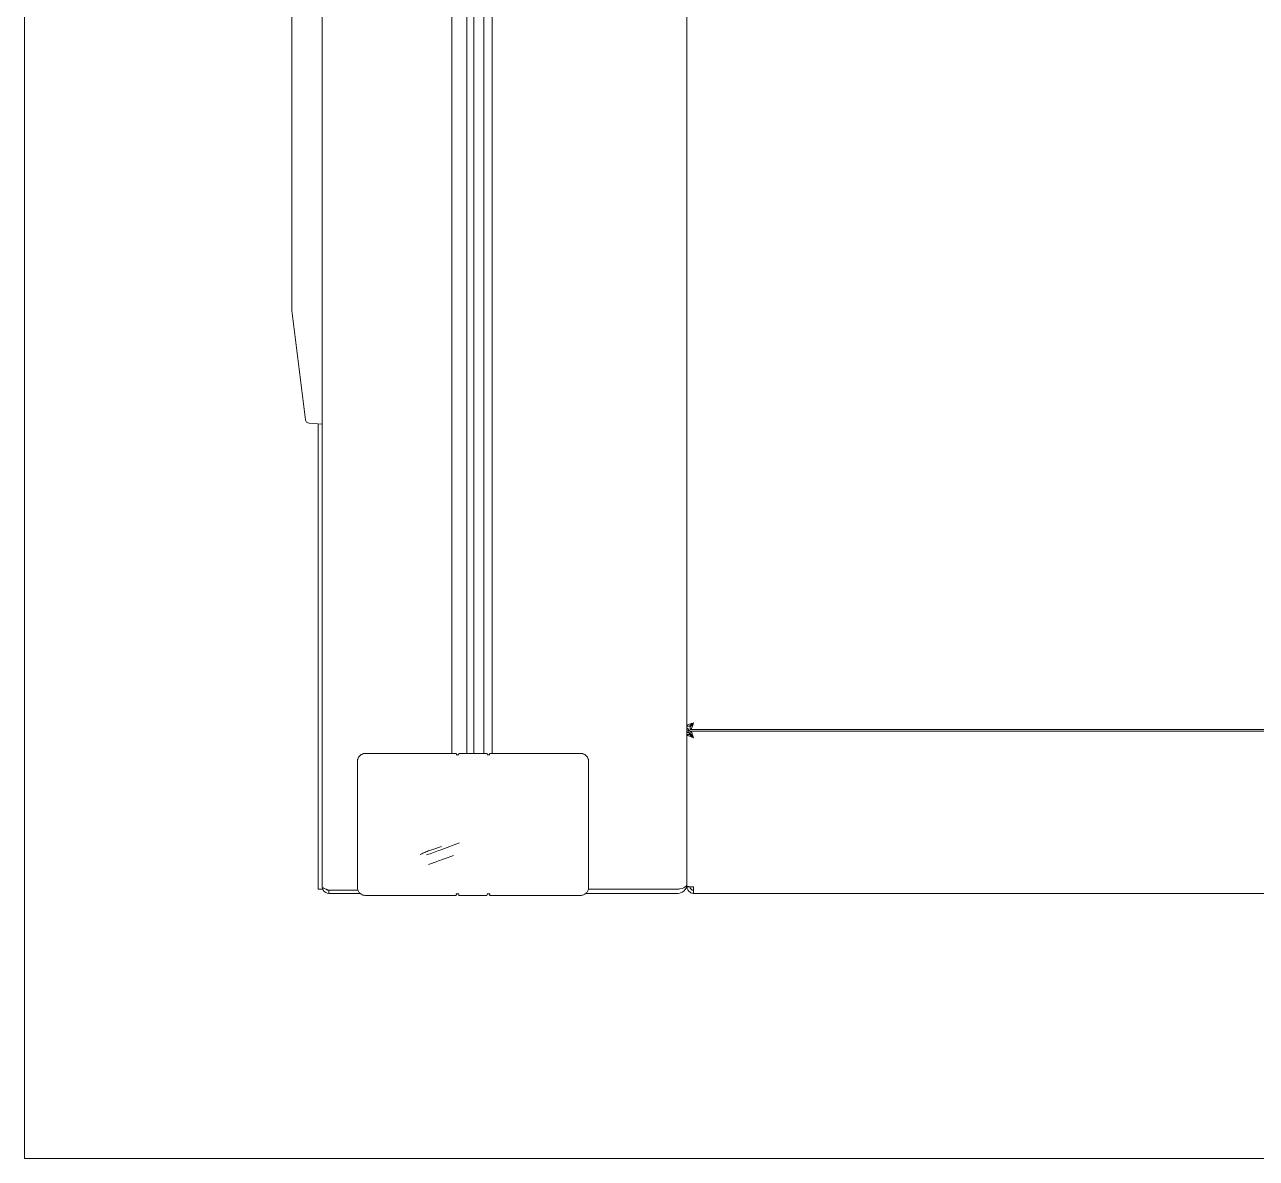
# Model space of a CAD drawing. Header units: millimetres. Extents: x 1448174 to 1599581, y -224422 to -106989.
# Drawn here: x 1483242.1 to 1483573.5, y -134368.3 to -134063.3 of the extents above; entities that cross this region are included whole.
import ezdxf

# ---------------------------------------------------------------- set-up
doc = ezdxf.new("R2010")
doc.units = ezdxf.units.MM
doc.header["$LTSCALE"] = 600
doc.header["$MEASUREMENT"] = 0
doc.layers.add('furniture', color=30, linetype='Continuous', lineweight=9)

msp = doc.modelspace()

# ---------------------------------------------------------------- linework, layer by layer
at = {"layer": 'furniture'}
for p, q in [((1483242.098, -134368.2516), (1483242.098, -133758.2516)), ((1483322.1365, -134295.1823), (1483322.1365, -133831.6216)), ((1483357.0616, -133832.202), (1483357.0616, -134259.3118)), ((1483367.9139, -134259.3118), (1483367.9139, -133832.3114)), ((1483362.9614, -133838.7423), (1483362.9614, -134259.3055)), ((1483365.6277, -133838.7423), (1483365.6277, -134259.3055)), ((1483361.0343, -133840.1759), (1483361.0343, -134259.3055)), ((1483420.3016, -134251.9881), (1483420.3016, -133874.8159)), ((1483313.9509, -133983.7427), (1483313.9509, -134138.7312)), ((1483314.0858, -134140.8972), (1483317.6659, -134169.5378)), ((1483318.673, -134170.4568), (1483318.6142, -134170.4516)), ((1483318.673, -134170.4568), (1483322.1365, -134170.7598)), ((1483321.0549, -134170.6651), (1483321.0549, -134284.958)), ((1483420.3016, -134251.9881), (1483420.3016, -134254.1896)), ((1483421.1223, -134251.9881), (1483420.3016, -134251.9881)), ((1483421.1841, -134252.0498), (1483421.1841, -134252.8706)), ((1483794.8638, -134252.8706), (1483421.1841, -134252.8706)), ((1483420.3016, -134253.2454), (1483420.64, -134253.2454)), ((1483420.3016, -134253.6476), (1483420.7616, -134253.6476)), ((1483421.1223, -134254.1896), (1483420.3016, -134254.1896)), ((1483420.3016, -134295.1222), (1483420.3016, -134254.1896)), ((1483421.1223, -134254.1896), (1483421.1223, -134254.1171)), ((1483421.1841, -134254.1279), (1483421.1841, -134253.3071)), ((1483795.7462, -134253.3071), (1483421.1841, -134253.3071)), ((1483333.8086, -134259.3118), (1483358.0607, -134259.3118)), ((1483358.3204, -134259.6962), (1483358.2641, -134259.4709)), ((1483358.5948, -134259.7023), (1483358.57, -134259.7023)), ((1483358.8444, -134259.6962), (1483358.919, -134259.3977)), ((1483358.9356, -134259.3532), (1483358.9356, -134259.3532)), ((1483359.0134, -134259.3055), (1483359.1057, -134259.3055)), ((1483366.3538, -134259.3055), (1483359.1057, -134259.3055)), ((1483366.3538, -134259.3055), (1483366.4461, -134259.3055)), ((1483366.5239, -134259.3532), (1483366.5239, -134259.3532)), ((1483366.5405, -134259.3977), (1483366.6151, -134259.6962)), ((1483366.8895, -134259.7023), (1483366.8648, -134259.7023)), ((1483367.1954, -134259.4709), (1483367.1392, -134259.6962)), ((1483367.3989, -134259.3118), (1483391.6509, -134259.3118)), ((1483331.6309, -134295.3295), (1483331.6309, -134261.4895)), ((1483393.8286, -134261.4895), (1483393.8286, -134295.3295)), ((1483321.0549, -134284.9615), (1483321.0542, -134284.9615)), ((1483321.0542, -134295.8721), (1483321.0542, -134284.9615)), ((1483321.0549, -134284.958), (1483321.0549, -134284.9615)), ((1483351.927, -134285.1183), (1483354.2234, -134284.3876)), ((1483359.0985, -134283.3768), (1483354.3354, -134285.1396)), ((1483357.4739, -134286.7425), (1483355.04, -134287.6433)), ((1483321.1062, -134295.8721), (1483321.0542, -134295.8721)), ((1483322.2755, -134295.8721), (1483321.1062, -134295.8721)), ((1483323.2494, -134295.8721), (1483323.2816, -134295.8721)), ((1483323.9177, -134296.081), (1483331.7643, -134296.081)), ((1483331.788, -134296.1427), (1483323.9177, -134296.1427)), ((1483323.9177, -134296.9635), (1483323.9177, -134296.1427)), ((1483417.8306, -134295.8721), (1483393.7602, -134295.8721)), ((1483393.775, -134295.8103), (1483417.8306, -134295.8103)), ((1483420.3016, -134294.4925), (1483420.2991, -134294.4925)), ((1483420.3016, -134295.1222), (1483420.3016, -134295.1823)), ((1483420.3016, -134295.1823), (1483421.1223, -134295.1823)), ((1483421.1223, -134295.1823), (1483421.1223, -134295.1605)), ((1483422.0828, -134295.1823), (1483422.0828, -134296.9635)), ((1483323.9177, -134296.9635), (1483332.3677, -134296.9635)), ((1483358.0607, -134297.5072), (1483333.8086, -134297.5072)), ((1483358.2641, -134297.3481), (1483358.3204, -134297.1229)), ((1483358.57, -134297.1168), (1483358.5948, -134297.1168)), ((1483358.8444, -134297.1229), (1483358.919, -134297.4214)), ((1483358.9356, -134297.4659), (1483358.9356, -134297.4658)), ((1483359.1057, -134297.5136), (1483359.0134, -134297.5136)), ((1483359.1057, -134297.5136), (1483366.3538, -134297.5136)), ((1483366.4461, -134297.5136), (1483366.3538, -134297.5136)), ((1483366.5239, -134297.4658), (1483366.5239, -134297.4659)), ((1483366.5405, -134297.4214), (1483366.6151, -134297.1229)), ((1483366.8648, -134297.1168), (1483366.8895, -134297.1168)), ((1483367.1392, -134297.1229), (1483367.1954, -134297.3481)), ((1483391.6509, -134297.5072), (1483367.3989, -134297.5072)), ((1483393.0918, -134296.9635), (1483417.8306, -134296.9635)), ((1483793.9651, -134296.9635), (1483422.0828, -134296.9635)), ((1483902.098, -134368.2516), (1483242.098, -134368.2516))]:
    msp.add_line(p, q, dxfattribs=at)
for centre, radius, start, end in [((1483331.4135, -134138.7312), 17.4625, 180, 187.125016), ((1483318.7055, -134169.4079), 1.0478, 187.125016, 265), ((1483366.4461, -134259.3928), 0.0873, 26.980672, 90), ((1483417.8306, -134294.4925), 1.3795, 270, 290.668553), ((1483359.0134, -134297.4262), 0.0873, 206.980672, 270)]:
    msp.add_arc(centre, radius, start, end, dxfattribs=at)
for centre, major_axis, start_param, end_param in [((1483359.1223, -134259.4484), (0.0508, 0.2034), 1.34394783, 1.57079633), ((1483366.3372, -134259.4484), (-0.0508, 0.2034), 4.71238898, 4.93923748), ((1483359.1223, -134297.3706), (0.0508, -0.2034), 4.71238898, 4.93923748), ((1483366.3372, -134297.3706), (-0.0508, -0.2034), 1.34394783, 1.57079633)]:
    msp.add_ellipse(centre, major_axis=major_axis, ratio=0.99956508, start_param=start_param, end_param=end_param, dxfattribs=at)
for points in [[(1483420.3016, -134251.9881), (1483420.3016, -134251.9127), (1483420.3486, -134251.8373), (1483420.4388, -134251.762)], [(1483421.1223, -134253.3013), (1483420.8871, -134253.2572), (1483420.6491, -134252.9246), (1483420.4119, -134252.5326)], [(1483421.1841, -134252.8706), (1483421.2594, -134252.8706), (1483421.3348, -134252.8235), (1483421.4101, -134252.7333)], [(1483420.3016, -134254.1896), (1483420.3016, -134254.2649), (1483420.3486, -134254.3404), (1483420.4388, -134254.4156)], [(1483420.5987, -134253.2455), (1483420.6063, -134253.2663), (1483420.6139, -134253.2868), (1483420.6215, -134253.3071)], [(1483420.6215, -134253.3071), (1483420.7882, -134253.7521), (1483420.9567, -134254.0595), (1483421.1223, -134254.1171)], [(1483421.1841, -134253.3071), (1483421.1635, -134253.3071), (1483421.1428, -134253.3052), (1483421.1223, -134253.3013)], [(1483421.1223, -134254.1171), (1483421.1427, -134254.1242), (1483421.1635, -134254.1279), (1483421.1841, -134254.1279)], [(1483421.2613, -134253.3233), (1483421.2355, -134253.3125), (1483421.2098, -134253.3071), (1483421.1841, -134253.3071)], [(1483421.1841, -134254.1279), (1483421.2098, -134254.1279), (1483421.2355, -134254.1308), (1483421.2613, -134254.1366)], [(1483421.3385, -134253.3716), (1483421.3127, -134253.3502), (1483421.287, -134253.3341), (1483421.2613, -134253.3233)], [(1483421.2613, -134254.1366), (1483421.2871, -134254.1424), (1483421.313, -134254.1512), (1483421.3385, -134254.1626)], [(1483421.4101, -134253.4443), (1483421.3864, -134253.416), (1483421.3623, -134253.3914), (1483421.3385, -134253.3716)], [(1483421.3385, -134254.1626), (1483421.5843, -134254.2727), (1483421.8347, -134254.6718), (1483422.0828, -134255.0883)], [(1483422.0828, -134255.0883), (1483421.8313, -134254.7914), (1483421.5857, -134254.4946), (1483421.4067, -134254.1977)], [(1483422.0828, -134255.0883), (1483421.8585, -134254.3902), (1483421.6322, -134253.7105), (1483421.4101, -134253.4443)], [(1483323.9177, -134296.1427), (1483323.6632, -134296.1427), (1483323.4154, -134296.0298), (1483323.2359, -134295.8503)], [(1483420.3016, -134295.1823), (1483420.3016, -134295.7768), (1483420.6246, -134296.3636), (1483421.1223, -134296.6824)], [(1483421.1223, -134295.1605), (1483420.9066, -134295.155), (1483420.7209, -134295.1495), (1483420.5827, -134295.144)], [(1483422.0828, -134295.1823), (1483421.7446, -134295.175), (1483421.4069, -134295.1678), (1483421.1223, -134295.1605)], [(1483422.0828, -134296.1427), (1483421.5799, -134296.1427), (1483421.1223, -134295.6852), (1483421.1223, -134295.1823)], [(1483421.1223, -134296.6824), (1483421.4054, -134296.8636), (1483421.7446, -134296.9635), (1483422.0828, -134296.9635)]]:
    msp.add_open_spline(points, degree=3, dxfattribs=at)
for points, knots in [([(1483420.4388, -134251.762), (1483420.5916, -134251.6345), (1483420.8715, -134251.5067), (1483421.2192, -134251.379), (1483421.482, -134251.2824), (1483421.7822, -134251.1859), (1483422.0828, -134251.0894)], [-0.748484884, -0.748484884, -0.748484884, -0.748484884, -0.322224993, -0.322224993, -0.322224993, 0, 0, 0, 0]), ([(1483422.0828, -134251.0894), (1483421.685, -134251.3263), (1483421.3019, -134251.5633), (1483421.1736, -134251.8002), (1483421.1397, -134251.8628), (1483421.1223, -134251.9255), (1483421.1223, -134251.9881)], [0, 0, 0, 0, 0.79094252, 0.79094252, 0.79094252, 1, 1, 1, 1]), ([(1483422.0828, -134251.0894), (1483421.8458, -134251.4871), (1483421.6089, -134251.8702), (1483421.3719, -134251.9985), (1483421.3093, -134252.0324), (1483421.2467, -134252.0498), (1483421.1841, -134252.0498)], [0, 0, 0, 0, 0.79094252, 0.79094252, 0.79094252, 1, 1, 1, 1]), ([(1483421.4101, -134252.7333), (1483421.5376, -134252.5805), (1483421.6655, -134252.3006), (1483421.7932, -134251.9529), (1483421.8897, -134251.6901), (1483421.9862, -134251.3899), (1483422.0828, -134251.0894)], [-0.748484884, -0.748484884, -0.748484884, -0.748484884, -0.322224993, -0.322224993, -0.322224993, 0, 0, 0, 0]), ([(1483420.4388, -134254.4156), (1483420.5916, -134254.5432), (1483420.8715, -134254.671), (1483421.2192, -134254.7987), (1483421.482, -134254.8952), (1483421.7822, -134254.9918), (1483422.0828, -134255.0883)], [-0.748484884, -0.748484884, -0.748484884, -0.748484884, -0.322224992, -0.322224992, -0.322224992, 0, 0, 0, 0]), ([(1483422.0828, -134255.0883), (1483421.685, -134254.8514), (1483421.3019, -134254.6144), (1483421.1736, -134254.3775), (1483421.1397, -134254.3149), (1483421.1223, -134254.2522), (1483421.1223, -134254.1896)], [0, 0, 0, 0, 0.79094252, 0.79094252, 0.79094252, 1, 1, 1, 1]), ([(1483333.8086, -134259.3118), (1483333.6944, -134259.3118), (1483333.5803, -134259.3208), (1483333.3548, -134259.3564), (1483333.2435, -134259.3831), (1483333.0265, -134259.4535), (1483332.9208, -134259.4972), (1483332.7176, -134259.6006), (1483332.6201, -134259.6603), (1483332.4357, -134259.7942), (1483332.3487, -134259.8685), (1483332.1876, -134260.0296), (1483332.1133, -134260.1166), (1483331.9794, -134260.301), (1483331.9197, -134260.3985), (1483331.8163, -134260.6017), (1483331.7726, -134260.7074), (1483331.7022, -134260.9244), (1483331.6755, -134261.0357), (1483331.6399, -134261.2612), (1483331.6309, -134261.3753), (1483331.6309, -134261.4895)], [-0.78296517, -0.78296517, -0.78296517, -0.78296517, -0.62637214, -0.62637214, -0.4697791, -0.4697791, -0.31318607, -0.31318607, -0.15659303, -0.15659303, 0, 0, 0.15659303, 0.15659303, 0.31318607, 0.31318607, 0.4697791, 0.4697791, 0.62637214, 0.62637214, 0.78296517, 0.78296517, 0.78296517, 0.78296517]), ([(1483358.2641, -134259.4709), (1483358.2596, -134259.4529), (1483358.2527, -134259.4355), (1483358.2347, -134259.4032), (1483358.2235, -134259.3882), (1483358.1975, -134259.3617), (1483358.1828, -134259.3501), (1483358.1508, -134259.3313), (1483358.1336, -134259.3241), (1483358.0978, -134259.3143), (1483358.0792, -134259.3118), (1483358.0607, -134259.3118)], [4.71238898, 4.71238898, 4.71238898, 4.71238898, 4.97774583, 4.97774583, 5.24310268, 5.24310268, 5.50845953, 5.50845953, 5.77381637, 5.77381637, 6.03917322, 6.03917322, 6.03917322, 6.03917322]), ([(1483358.2155, -134259.6867), (1483358.2155, -134259.6867), (1483358.2155, -134259.6867), (1483358.2162, -134259.6868), (1483358.2191, -134259.6874), (1483358.2304, -134259.689), (1483358.2408, -134259.6902), (1483358.271, -134259.693), (1483358.293, -134259.6946), (1483358.3471, -134259.6977), (1483358.3803, -134259.6991), (1483358.4534, -134259.7012), (1483358.4935, -134259.7019), (1483358.5462, -134259.7022), (1483358.5581, -134259.7023), (1483358.57, -134259.7023)], [-1.24484299, -1.24484299, -1.24484299, -1.24484299, -1.2306907, -1.2306907, -1.1131469, -1.1131469, -0.930562, -0.930562, -0.68071102, -0.68071102, -0.3921106, -0.3921106, -0.08860519, -0.08860519, 0, 0, 0, 0]), ([(1483358.5948, -134259.7023), (1483358.6363, -134259.7023), (1483358.6778, -134259.7018), (1483358.7562, -134259.7001), (1483358.7931, -134259.6988), (1483358.8572, -134259.6956), (1483358.8847, -134259.6938), (1483358.925, -134259.6902), (1483358.9394, -134259.6883), (1483358.948, -134259.687), (1483358.9492, -134259.6867), (1483358.9493, -134259.6867), (1483358.9493, -134259.6867), (1483358.9493, -134259.6867)], [0, 0, 0, 0, 0.30811097, 0.30811097, 0.61354907, 0.61354907, 0.90728864, 0.90728864, 1.16272304, 1.16272304, 1.2409482, 1.2409482, 1.24484299, 1.24484299, 1.24484299, 1.24484299]), ([(1483366.5102, -134259.6867), (1483366.5102, -134259.6867), (1483366.5102, -134259.6867), (1483366.5109, -134259.6868), (1483366.5138, -134259.6874), (1483366.5251, -134259.689), (1483366.5355, -134259.6902), (1483366.5657, -134259.693), (1483366.5877, -134259.6946), (1483366.6418, -134259.6977), (1483366.675, -134259.6991), (1483366.7481, -134259.7012), (1483366.7882, -134259.7019), (1483366.8409, -134259.7022), (1483366.8528, -134259.7023), (1483366.8648, -134259.7023)], [-1.24484299, -1.24484299, -1.24484299, -1.24484299, -1.2306907, -1.2306907, -1.1131469, -1.1131469, -0.930562, -0.930562, -0.68071102, -0.68071102, -0.3921106, -0.3921106, -0.08860519, -0.08860519, 0, 0, 0, 0]), ([(1483366.8895, -134259.7023), (1483366.931, -134259.7023), (1483366.9725, -134259.7018), (1483367.0509, -134259.7001), (1483367.0878, -134259.6988), (1483367.1519, -134259.6956), (1483367.1794, -134259.6938), (1483367.2197, -134259.6902), (1483367.2342, -134259.6883), (1483367.2427, -134259.687), (1483367.2439, -134259.6867), (1483367.244, -134259.6867), (1483367.244, -134259.6867), (1483367.244, -134259.6867)], [0, 0, 0, 0, 0.30811097, 0.30811097, 0.61354907, 0.61354907, 0.90728864, 0.90728864, 1.16272304, 1.16272304, 1.2409482, 1.2409482, 1.24484299, 1.24484299, 1.24484299, 1.24484299]), ([(1483367.3989, -134259.3118), (1483367.3803, -134259.3118), (1483367.3617, -134259.3143), (1483367.3259, -134259.3241), (1483367.3087, -134259.3313), (1483367.2767, -134259.3501), (1483367.262, -134259.3617), (1483367.236, -134259.3882), (1483367.2248, -134259.4032), (1483367.2068, -134259.4355), (1483367.1999, -134259.4529), (1483367.1954, -134259.4709)], [0.24401208, 0.24401208, 0.24401208, 0.24401208, 0.50936893, 0.50936893, 0.77472578, 0.77472578, 1.04008263, 1.04008263, 1.30543948, 1.30543948, 1.57079633, 1.57079633, 1.57079633, 1.57079633]), ([(1483393.8286, -134261.4895), (1483393.8286, -134261.3753), (1483393.8196, -134261.2612), (1483393.784, -134261.0357), (1483393.7573, -134260.9244), (1483393.687, -134260.7074), (1483393.6432, -134260.6017), (1483393.5398, -134260.3985), (1483393.4801, -134260.301), (1483393.3462, -134260.1166), (1483393.272, -134260.0296), (1483393.1108, -134259.8685), (1483393.0239, -134259.7942), (1483392.8394, -134259.6603), (1483392.7419, -134259.6006), (1483392.5387, -134259.4972), (1483392.433, -134259.4535), (1483392.216, -134259.3831), (1483392.1047, -134259.3564), (1483391.8792, -134259.3208), (1483391.7651, -134259.3118), (1483391.6509, -134259.3118)], [-0.78296517, -0.78296517, -0.78296517, -0.78296517, -0.62637214, -0.62637214, -0.4697791, -0.4697791, -0.31318607, -0.31318607, -0.15659303, -0.15659303, 0, 0, 0.15659303, 0.15659303, 0.31318607, 0.31318607, 0.4697791, 0.4697791, 0.62637214, 0.62637214, 0.78296517, 0.78296517, 0.78296517, 0.78296517]), ([(1483348.5056, -134286.5492), (1483348.8026, -134286.3875), (1483349.1291, -134286.2248), (1483349.8585, -134285.8895), (1483350.2657, -134285.7179), (1483351.0945, -134285.3976), (1483351.5158, -134285.2491), (1483351.927, -134285.1183)], [5.675847096, 5.675847096, 5.675847096, 5.675847096, 5.944804982, 5.944804982, 6.243153874, 6.243153874, 6.541502765, 6.541502765, 6.541502765, 6.541502765]), ([(1483354.3354, -134285.1396), (1483353.7505, -134285.3561), (1483353.1377, -134285.5813), (1483351.9183, -134286.0262), (1483351.3118, -134286.2459), (1483350.563, -134286.5151), (1483350.39, -134286.5772), (1483350.221, -134286.6376)], [6.001309718, 6.001309718, 6.001309718, 6.001309718, 6.320839834, 6.320839834, 6.640451875, 6.640451875, 6.738829595, 6.738829595, 6.738829595, 6.738829595]), ([(1483355.04, -134287.6433), (1483354.5215, -134287.8352), (1483353.9784, -134288.0347), (1483352.8982, -134288.4288), (1483352.3612, -134288.6234), (1483351.4604, -134288.9472), (1483351.0847, -134289.0814), (1483350.7387, -134289.204)], [6.001309718, 6.001309718, 6.001309718, 6.001309718, 6.321843158, 6.321843158, 6.642283565, 6.642283565, 6.891155918, 6.891155918, 6.891155918, 6.891155918]), ([(1483322.1365, -134295.1823), (1483322.1365, -134295.8376), (1483322.5305, -134296.4776), (1483323.1156, -134296.7727), (1483323.3632, -134296.8976), (1483323.6404, -134296.9635), (1483323.9177, -134296.9635)], [0, 0, 0, 0, 1.10367863, 1.10367863, 1.10367863, 1.57079633, 1.57079633, 1.57079633, 1.57079633]), ([(1483322.1365, -134295.1823), (1483322.1365, -134295.3928), (1483322.5305, -134295.6033), (1483323.1156, -134295.8137), (1483323.3632, -134295.9028), (1483323.6404, -134295.9919), (1483323.9177, -134296.081)], [0, 0, 0, 0, 1.10367863, 1.10367863, 1.10367863, 1.57079633, 1.57079633, 1.57079633, 1.57079633]), ([(1483331.6309, -134295.3295), (1483331.6309, -134295.4437), (1483331.6399, -134295.5579), (1483331.6755, -134295.7833), (1483331.7022, -134295.8946), (1483331.7726, -134296.1116), (1483331.8163, -134296.2173), (1483331.9197, -134296.4205), (1483331.9794, -134296.518), (1483332.1133, -134296.7025), (1483332.1876, -134296.7894), (1483332.3487, -134296.9506), (1483332.4357, -134297.0248), (1483332.6201, -134297.1588), (1483332.7176, -134297.2185), (1483332.9208, -134297.3219), (1483333.0265, -134297.3656), (1483333.2435, -134297.436), (1483333.3548, -134297.4626), (1483333.5803, -134297.4983), (1483333.6944, -134297.5072), (1483333.8086, -134297.5072)], [-0.78296517, -0.78296517, -0.78296517, -0.78296517, -0.62637214, -0.62637214, -0.4697791, -0.4697791, -0.31318607, -0.31318607, -0.15659303, -0.15659303, 0, 0, 0.15659303, 0.15659303, 0.31318607, 0.31318607, 0.4697791, 0.4697791, 0.62637214, 0.62637214, 0.78296517, 0.78296517, 0.78296517, 0.78296517]), ([(1483391.6509, -134297.5072), (1483391.7651, -134297.5072), (1483391.8792, -134297.4983), (1483392.1047, -134297.4626), (1483392.216, -134297.436), (1483392.433, -134297.3656), (1483392.5387, -134297.3219), (1483392.7419, -134297.2185), (1483392.8394, -134297.1588), (1483393.0239, -134297.0248), (1483393.1108, -134296.9506), (1483393.272, -134296.7894), (1483393.3462, -134296.7025), (1483393.4801, -134296.518), (1483393.5398, -134296.4205), (1483393.6432, -134296.2173), (1483393.687, -134296.1116), (1483393.7573, -134295.8946), (1483393.784, -134295.7833), (1483393.8196, -134295.5579), (1483393.8286, -134295.4437), (1483393.8286, -134295.3295)], [-0.78296517, -0.78296517, -0.78296517, -0.78296517, -0.62637214, -0.62637214, -0.4697791, -0.4697791, -0.31318607, -0.31318607, -0.15659303, -0.15659303, 0, 0, 0.15659303, 0.15659303, 0.31318607, 0.31318607, 0.4697791, 0.4697791, 0.62637214, 0.62637214, 0.78296517, 0.78296517, 0.78296517, 0.78296517]), ([(1483417.8306, -134295.8103), (1483418.6241, -134295.8103), (1483419.4067, -134295.5819), (1483419.8596, -134295.2181), (1483420.1451, -134294.9888), (1483420.3016, -134294.7101), (1483420.3016, -134294.4308)], [-3.14159265, -3.14159265, -3.14159265, -3.14159265, -2.1781994, -2.1781994, -2.1781994, -1.57079633, -1.57079633, -1.57079633, -1.57079633]), ([(1483417.8306, -134296.9635), (1483418.6241, -134296.9635), (1483419.4067, -134296.5544), (1483419.8596, -134295.9028), (1483420.1451, -134295.492), (1483420.3016, -134294.9928), (1483420.3016, -134294.4925)], [-3.14159265, -3.14159265, -3.14159265, -3.14159265, -2.1781994, -2.1781994, -2.1781994, -1.57079633, -1.57079633, -1.57079633, -1.57079633]), ([(1483420.5827, -134295.144), (1483420.5624, -134295.1432), (1483420.5431, -134295.1424), (1483420.5249, -134295.1416), (1483420.3792, -134295.1351), (1483420.3016, -134295.1286), (1483420.3016, -134295.1222)], [0.637441521, 0.637441521, 0.637441521, 0.637441521, 0.677775007, 0.677775007, 0.677775007, 1, 1, 1, 1]), ([(1483358.0607, -134297.5072), (1483358.0792, -134297.5072), (1483358.0978, -134297.5047), (1483358.1336, -134297.495), (1483358.1508, -134297.4877), (1483358.1828, -134297.4689), (1483358.1975, -134297.4574), (1483358.2235, -134297.4309), (1483358.2347, -134297.4159), (1483358.2527, -134297.3835), (1483358.2596, -134297.3661), (1483358.2641, -134297.3481)], [0.24401208, 0.24401208, 0.24401208, 0.24401208, 0.50936893, 0.50936893, 0.77472578, 0.77472578, 1.04008263, 1.04008263, 1.30543948, 1.30543948, 1.57079633, 1.57079633, 1.57079633, 1.57079633]), ([(1483358.57, -134297.1168), (1483358.5285, -134297.1168), (1483358.487, -134297.1172), (1483358.4086, -134297.119), (1483358.3717, -134297.1203), (1483358.3076, -134297.1234), (1483358.2801, -134297.1253), (1483358.2398, -134297.1289), (1483358.2254, -134297.1307), (1483358.2168, -134297.1321), (1483358.2156, -134297.1323), (1483358.2155, -134297.1324), (1483358.2155, -134297.1324), (1483358.2155, -134297.1324)], [0, 0, 0, 0, 0.30811097, 0.30811097, 0.61354907, 0.61354907, 0.90728864, 0.90728864, 1.16272304, 1.16272304, 1.2409482, 1.2409482, 1.24484299, 1.24484299, 1.24484299, 1.24484299]), ([(1483358.9493, -134297.1324), (1483358.9493, -134297.1324), (1483358.9493, -134297.1324), (1483358.9486, -134297.1322), (1483358.9457, -134297.1317), (1483358.9344, -134297.1301), (1483358.924, -134297.1289), (1483358.8938, -134297.126), (1483358.8718, -134297.1244), (1483358.8177, -134297.1213), (1483358.7845, -134297.12), (1483358.7114, -134297.1178), (1483358.6713, -134297.1172), (1483358.6186, -134297.1168), (1483358.6067, -134297.1168), (1483358.5948, -134297.1168)], [-1.24484299, -1.24484299, -1.24484299, -1.24484299, -1.2306907, -1.2306907, -1.1131469, -1.1131469, -0.930562, -0.930562, -0.68071102, -0.68071102, -0.3921106, -0.3921106, -0.08860519, -0.08860519, 0, 0, 0, 0]), ([(1483366.8648, -134297.1168), (1483366.8232, -134297.1168), (1483366.7817, -134297.1172), (1483366.7033, -134297.119), (1483366.6664, -134297.1203), (1483366.6023, -134297.1234), (1483366.5748, -134297.1253), (1483366.5345, -134297.1289), (1483366.5201, -134297.1307), (1483366.5115, -134297.1321), (1483366.5103, -134297.1323), (1483366.5102, -134297.1324), (1483366.5102, -134297.1324), (1483366.5102, -134297.1324)], [0, 0, 0, 0, 0.30811097, 0.30811097, 0.61354907, 0.61354907, 0.90728864, 0.90728864, 1.16272304, 1.16272304, 1.2409482, 1.2409482, 1.24484299, 1.24484299, 1.24484299, 1.24484299]), ([(1483367.244, -134297.1324), (1483367.244, -134297.1324), (1483367.244, -134297.1324), (1483367.2433, -134297.1322), (1483367.2404, -134297.1317), (1483367.2291, -134297.1301), (1483367.2188, -134297.1289), (1483367.1885, -134297.126), (1483367.1665, -134297.1244), (1483367.1124, -134297.1213), (1483367.0792, -134297.12), (1483367.0061, -134297.1178), (1483366.966, -134297.1172), (1483366.9134, -134297.1168), (1483366.9014, -134297.1168), (1483366.8895, -134297.1168)], [-1.24484299, -1.24484299, -1.24484299, -1.24484299, -1.2306907, -1.2306907, -1.1131469, -1.1131469, -0.930562, -0.930562, -0.68071102, -0.68071102, -0.3921106, -0.3921106, -0.08860519, -0.08860519, 0, 0, 0, 0]), ([(1483367.1954, -134297.3481), (1483367.1999, -134297.3661), (1483367.2068, -134297.3835), (1483367.2248, -134297.4159), (1483367.236, -134297.4309), (1483367.262, -134297.4574), (1483367.2767, -134297.4689), (1483367.3087, -134297.4877), (1483367.3259, -134297.495), (1483367.3617, -134297.5047), (1483367.3803, -134297.5072), (1483367.3989, -134297.5072)], [4.71238898, 4.71238898, 4.71238898, 4.71238898, 4.97774583, 4.97774583, 5.24310268, 5.24310268, 5.50845953, 5.50845953, 5.77381637, 5.77381637, 6.03917322, 6.03917322, 6.03917322, 6.03917322])]:
    msp.add_open_spline(points, degree=3, knots=knots, dxfattribs=at)

doc.saveas('drawing.dxf')
